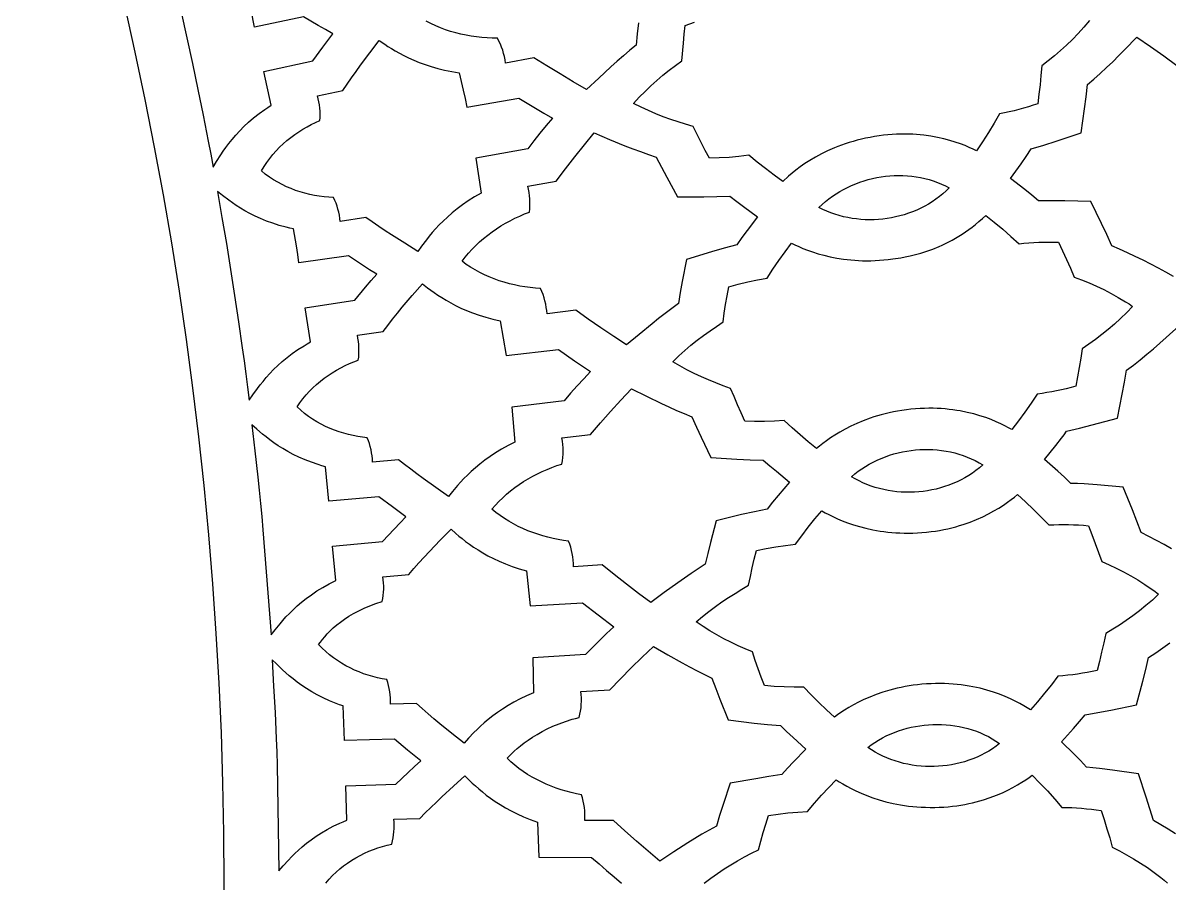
# Model space of a CAD drawing. Extents: x -550 to 550, y -550 to 550.
# Drawn here: x 336.6 to 441.3, y 0 to 78.6 of the extents above; entities that cross this region are included whole.
import ezdxf

# ---------------------------------------------------------------- set-up
doc = ezdxf.new("R2010")
doc.units = 0
doc.layers.add('LAYER_1', color=18, linetype='CONTINUOUS')
doc.layers.add('LAYER_10', color=4, linetype='CONTINUOUS')

msp = doc.modelspace()

# ---------------------------------------------------------------- linework, layer by layer
at = {"layer": 'LAYER_1'}
msp.add_lwpolyline([(0, 549.9999999999998, 0.4142135623730951), (-550, -4.34e-14, 0.4142135623730951), (0, -549.9999999999998, 0.4142135623730951), (550, -4.34e-14, 0.4142135623730951)], format="xyb", close=True, dxfattribs=at)
for points in [[(351.06346915612, 79.54862800689526), (351.5911653652924, 77.19678305336781), (352.0942993164062, 74.8394660949707), (352.5869836616264, 72.47965947892101), (353.0768236581172, 70.11935396412836), (353.548050104358, 67.75562966887067), (353.7717553706594, 66.57157301552925), (353.9848937988281, 65.38556671142578), (354.2969875588947, 65.89369109225873), (354.6822026226131, 66.49860193585134), (354.9064834185297, 66.83104096257773), (355.154147870585, 67.18010302266835), (355.4268970888542, 67.54326358868124), (355.7264321834124, 67.91799813317454), (356.0544542643349, 68.30178212870632), (356.412664441697, 68.6920910478347), (356.8027638255738, 69.08640036311775), (357.2264535260406, 69.4821855471136), (357.6854346531727, 69.87692207238032), (358.1814083170452, 70.26808541147602), (358.7160756277334, 70.65315103695877), (358.9984509975319, 70.84260829226972), (359.2911376953125, 71.02959442138672), (358.6118774414062, 74.10546875), (363.0849914550781, 75.07781219482422), (363.9986345813828, 76.33097414651613), (364.4628134909171, 76.95224696322194), (364.9337158203125, 77.56855392456055), (364.258011171697, 77.94114703489299), (363.586475180135, 78.32101297883077), (362.2526550292969, 79.09647369384766), (357.77099609375, 78.16543579101562), (357.4626263649805, 79.70974761261698)], [(392.8501090334412, 78.57143543285088), (392.7269064898347, 77.5548553503076), (392.6231689453125, 76.53624725341797), (392.035832457447, 76.0537239608557), (391.4569266600986, 75.5610981130007), (390.8852682036595, 75.05987227599802), (390.3196737385217, 74.55154901599275), (389.2019433837191, 73.51962049155486), (388.0942687988281, 72.47733306884766), (386.8811471151317, 73.1791120118707), (385.6756203901024, 73.89404102739095), (384.4786198347679, 74.6231006522626), (383.2910766601562, 75.36727142333984), (380.6988830566406, 74.88352966308594), (380.6545838528583, 75.17896227428636), (380.5957571445166, 75.47283568213713), (380.5227984688664, 75.764228876419), (380.4361033631585, 76.05222084691273), (380.3360673646437, 76.33589058339905), (380.2230860105726, 76.61431707565873), (380.0975548381964, 76.88657931347248), (379.9598693847656, 77.1517562866211), (379.4834807493866, 77.15828960880569), (379.0046273863932, 77.18021446926144), (378.5243886125079, 77.21771770185781), (378.0438437444532, 77.27098614046415), (377.5640720989513, 77.34020661894985), (377.0861529927248, 77.42556597118431), (376.6111657424959, 77.52725103103693), (376.1401896649872, 77.64544863237708), (375.6743040769211, 77.78034560907417), (375.2145882950199, 77.93212879499757), (374.762121636006, 78.10098502401667), (374.3179834166019, 78.28710113000089), (373.88325295353, 78.4906639468196), (373.4590095635126, 78.71186030834218)], [(434.0214385986328, 78.76271057128906), (433.5191460228776, 78.16369099756426), (433.0034573426931, 77.59311437213549), (432.4751869765324, 77.04847722815197), (431.9351493428489, 76.52727609876294), (431.384158860096, 76.02700751711765), (430.8230299467268, 75.54516801636538), (430.2525770211948, 75.07925412965533), (429.6736145019531, 74.62676239013672), (429.5997160451502, 73.76054649501768), (429.513966756262, 72.89534143579112), (429.4163741649263, 72.03139258432819), (429.3069458007812, 71.1689453125), (428.8789046325426, 71.02752604944547), (428.4482810048355, 70.89351341777822), (428.0152748300845, 70.76693212985361), (427.5800860207149, 70.64780689802703), (427.1429144891515, 70.53616243465386), (426.703960147819, 70.43202345208948), (426.2634229091425, 70.33541466268926), (425.8215026855469, 70.2463607788086), (425.3245400163297, 69.38554228742545), (424.8081071513442, 68.53590996693131), (424.2704255812922, 67.69971189942173), (423.709716796875, 66.87919616699219), (423.4007498610538, 67.02966088086762), (423.0515935682265, 67.18777698278987), (422.6630578679352, 67.34991979777493), (422.2359527097219, 67.51246465083881), (421.7710880431287, 67.67178686699748), (421.2692738176977, 67.82426177126696), (420.731319982971, 67.96626468866324), (420.1580364884906, 68.09417094420229), (419.5502332837985, 68.20435586290012), (418.908720318437, 68.29319476977273), (418.5755757847369, 68.32847675784205), (418.2343075419478, 68.3570629898361), (417.8850168337624, 68.37850038138183), (417.5278049038733, 68.39233584810623), (417.1627729959735, 68.39811630563632), (416.7900223537555, 68.39538866959911), (416.4096542209122, 68.38369985562159), (416.0217698411363, 68.36259677933074), (415.6264704581207, 68.33162635635358), (415.223857315558, 68.29033550231712), (414.814031657141, 68.23827113284833), (414.3970947265625, 68.17498016357422), (413.9850085882145, 68.10205750150016), (413.5831571455768, 68.02110539418919), (413.1914846478464, 67.9325727573605), (412.8099353442202, 67.8369085067333), (412.4384534838952, 67.73456155802677), (412.0769833160683, 67.62598082696013), (411.7254690899366, 67.51161522925258), (411.3838550546969, 67.3919136806233), (411.0520854595463, 67.26732509679154), (410.7301045536817, 67.13829839347646), (410.1152858065984, 66.86872629127319), (409.5389528070226, 66.58678869976713), (409.0006595485301, 66.29607694471187), (408.4999600246965, 66.00018235186107), (408.0364082290977, 65.70269624696832), (407.6095581553092, 65.40720995578724), (407.2189637969067, 65.11731480407144), (406.8641791474661, 64.83660211757456), (406.5447582005629, 64.56866322205022), (406.0102233886719, 64.0854721069336), (405.2207131305712, 64.66196318218081), (404.4392866101085, 65.24958538034255), (403.6681057006072, 65.85043826479786), (402.9093322753906, 66.46662139892578), (402.0133986730056, 66.35642440291188), (401.1139818389566, 66.27454231399672), (400.212429432109, 66.22108807321015), (399.3100891113281, 66.19617462158203), (398.9259160711773, 66.91351115570129), (398.5516602068317, 67.63615992772098), (398.1875163167069, 68.36395375724251), (397.8336791992188, 69.09672546386719), (397.1462900083452, 69.29837792277118), (396.4613290879726, 69.51289397271363), (395.7786678305713, 69.74274900975874), (395.0981776286121, 69.99041842997065), (394.4197298745656, 70.25837762941353), (393.7431959609026, 70.54910200415154), (393.0684472800937, 70.8650669502488), (392.3953552246094, 71.20874786376953), (392.9106456988418, 71.76795453049529), (393.4369099996318, 72.30177677227383), (393.973437592835, 72.81258345560855), (394.5195179443072, 73.30274344700277), (395.074440519904, 73.77462561295988), (395.6374947854813, 74.23059881998324), (396.2079702068947, 74.67303193457622), (396.78515625, 75.10429382324219), (396.937265499606, 76.71897225500147), (397.0188106600072, 77.52572186563417), (397.111328125, 78.33123016357422), (397.9634384963626, 78.62477220553328)], [(441.7066650390625, 55.40621948242188), (441.0170076697349, 55.78702881165989), (440.3235476907856, 56.16169414463335), (439.625861371617, 56.52875391297032), (438.9235249816313, 56.88674654829887), (438.2161147902308, 57.23421048224704), (437.5032070668176, 57.56968414644288), (436.7843780807941, 57.89170597251447), (436.0592041015625, 58.19881439208984), (435.6042794295508, 59.21841943755155), (435.1306485756706, 60.22962659795812), (434.1646728515625, 62.24346542358398), (431.7686637096214, 62.297420638143), (430.5705944579066, 62.30818530997804), (429.9716388611308, 62.3046335323824), (429.3727722167969, 62.29326629638672), (428.7511600809826, 62.82079610924537), (428.115775074092, 63.33207179734768), (426.8271484375, 64.33328628540039), (427.7826194598879, 65.67271035639686), (428.2488398285175, 66.35002673344142), (428.6973571777344, 67.03888702392578), (429.8494470063646, 67.37821721171392), (430.9942249199581, 67.74211650080967), (433.2741394042969, 68.50077819824219), (433.5765540983311, 70.70486902020309), (433.7151086884058, 71.80844276926801), (433.8331909179688, 72.91425323486328), (434.4300755375486, 73.42145929903117), (435.0158787498722, 73.94154063072845), (435.5918286224837, 74.472861876897), (436.1591532229273, 75.01378768447866), (436.7190806187472, 75.56268270041527), (437.2728388774874, 76.1179115716487), (438.3667602539062, 77.24082946777344), (439.6017506950153, 76.4027707140727), (440.8202633729865, 75.54043046516136), (442.0216192179802, 74.65434257400138)], [(441.5278340677593, 30.52886893311594), (440.8432015165022, 30.91949468291198), (440.1525350530743, 31.29877890376887), (439.4550366918655, 31.66484674708476), (438.7499084472656, 32.01582336425781), (438.3599931984522, 33.06101528210756), (437.9508635962284, 34.09898874676898), (437.1134033203125, 36.16755294799805), (434.7259546967812, 36.36479517673128), (433.5311948455185, 36.44723157048192), (432.9333589658868, 36.47952597988656), (432.3351440429688, 36.50401306152344), (431.7479945861954, 37.06789863331015), (431.1460943912734, 37.61640183399745), (429.9231414794922, 38.69318962097168), (430.4426230709183, 39.3297700833724), (430.9595809730646, 39.96844740935137), (431.4637855896062, 40.61653573142981), (431.707908666924, 40.9463946824192), (431.9450073242188, 41.28134918212891), (433.1101674284203, 41.55058146711023), (434.2694664336425, 41.84485382324419), (436.5802307128906, 42.46492004394531), (437.0159490997634, 44.6479174764372), (437.2236405014639, 45.74125950992266), (437.4110717773438, 46.83811187744141), (438.038460786821, 47.30886929173645), (438.6555762293171, 47.79314008886593), (439.2635454973553, 48.2892176335361), (439.8634959834584, 48.79539529045324), (440.4565550801499, 49.3099664243236), (441.0438501799525, 49.83122439985348), (442.2056579589844, 50.8869743347168)], [(441.8941109065012, 4.499862543805174), (441.2286405693839, 4.919785938236807), (440.5555408524941, 5.3269164769579), (439.8739013671875, 5.719429492950439), (439.5503877177763, 6.78608635931474), (439.2071937390558, 7.846724575391248), (438.5011291503906, 9.961816787719727), (436.1307809643994, 10.30151307147229), (434.9436035498263, 10.45526129559047), (434.3490252655886, 10.52325193044415), (433.7536010742188, 10.58346939086914), (433.2030448609912, 11.18151876307991), (432.636766185951, 11.76507071667485), (431.4837799072266, 12.91309404373169), (432.0339757709953, 13.51544617939806), (432.5776279432857, 14.12368421816398), (433.1092415040408, 14.74200233088472), (433.6233215332031, 15.37459468841553), (434.8030086504576, 15.57370034911781), (435.9783453634643, 15.79814260741441), (438.3230895996094, 16.2789421081543), (438.8949552327803, 18.43223631222719), (439.1708814340403, 19.51135267437958), (439.4268188476562, 20.59523773193359), (440.0824951313281, 21.02773075568609), (440.7287531423988, 21.47430932791256), (441.3666117860056, 21.93320676787612)], [(364.2880249023438, -0.0010000020265579), (364.5835845330755, 0.3475336364859544), (364.8946192516221, 0.6787492880437762), (365.2201071066363, 0.9927711678754907), (365.5590261467708, 1.28972349120968), (365.9103544206782, 1.569730473274928), (366.2730699770113, 1.832916329299817), (366.6461508644228, 2.079405274512929), (367.0285751315652, 2.309321524142849), (367.4193208270913, 2.522789293418158), (367.8173659996538, 2.719932797567439), (368.2216886979054, 2.900876251819276), (368.6312669704988, 3.065743871402251), (369.0450788660866, 3.214659871544947), (369.4621024333216, 3.347748467475946), (369.8813157208564, 3.465133874423832), (370.3016967773438, 3.566940307617188), (370.370586596357, 3.843284067387829), (370.4272276826592, 4.123272740227127), (370.4714997144545, 4.406061411763341), (370.5032823699468, 4.690805167624729), (370.5224553273403, 4.976659093439551), (370.5288982648391, 5.262778274836066), (370.5224908606472, 5.548317797442531), (370.5031127929688, 5.832432746887207), (372.8736877441406, 5.894248008728027), (373.3668520172545, 6.401904769557676), (373.8681419692597, 6.901572231009971), (374.3764402218686, 7.394272123766735), (374.8906293967937, 7.881026178509794), (375.9322110004426, 8.840783696682088), (376.9839477539062, 9.789018630981445), (377.4103745677635, 9.362137968577946), (377.661525293724, 9.122042284419866), (377.9390323601199, 8.867450057906494), (378.243694362762, 8.600816558749523), (378.576309897461, 8.32459705666065), (378.9376775600277, 8.041246821351569), (379.3285959462727, 7.753221122533974), (379.7498636520067, 7.462975229919559), (380.2022792730404, 7.17296441322002), (380.6866414051846, 6.885643942147052), (381.20374864425, 6.60346908641235), (381.7543995860473, 6.328895115727606), (382.3393928263871, 6.064377299804519), (382.9595269610803, 5.812370908354781), (383.6156005859375, 5.575331211090088), (383.7478942871094, 2.367419004440308), (388.5596618652344, 2.35053563117981), (389.2354703778768, 1.752862933438244), (389.9168531238768, 1.161392985772674), (390.6041266297158, 0.5766104530025714), (391.297607421875, -0.0010000000525921)], [(398.8414306640625, -0.0010000020265579), (399.439502715642, 0.4574649648286148), (400.0440917676396, 0.8889125481613925), (400.6548951653307, 1.295803556008555), (401.2716102539907, 1.680598796406882), (401.8939343788951, 2.045759077393154), (402.5215648853192, 2.393745207004151), (403.1541991185384, 2.727017993276652), (403.7915344238281, 3.048038244247437), (404.0017085558813, 3.832016836022436), (404.2229950529812, 4.613015293287383), (404.4552205470279, 5.390834200775244), (404.6982116699219, 6.165274143218994), (405.5897325919984, 6.301915898510828), (406.4855859047351, 6.410288204752817), (407.384419580534, 6.490284830745168), (408.2848815917969, 6.541799545288086), (408.9148370923378, 7.285082796549375), (409.559715684402, 8.015712588535273), (410.2188877404175, 8.733489786509882), (410.8917236328125, 9.438215255737305), (411.1790074337578, 9.253774381638515), (411.5040193942502, 9.056159236411329), (411.8665369479971, 8.848951585480464), (412.2663375287059, 8.635733194270633), (412.7031985700841, 8.420085828206549), (413.1768975058388, 8.205591252712928), (413.6872117696776, 7.995831233214481), (414.2339187953078, 7.794387535135924), (414.8167960164368, 7.604841923901969), (415.435620866772, 7.430776164937329), (416.0901707800208, 7.275772023666722), (416.4307730832713, 7.206537361361901), (416.7802231898905, 7.143411265514857), (417.1384932790918, 7.086841456803675), (417.5055555300885, 7.037275655906448), (417.8813821220943, 6.995161583501265), (418.2659452343223, 6.960946960266213), (418.6592170459862, 6.935079506879382), (419.0611697362992, 6.918006944018862), (419.4717754844748, 6.910176992362742), (419.8910064697266, 6.912037372589111), (420.3117380593033, 6.924219509573636), (420.7234538204512, 6.946217435533818), (421.1261379348701, 6.977563240711614), (421.5197745842598, 7.017789015348975), (421.9043479503198, 7.066426849687856), (422.2798422147497, 7.123008833970211), (422.6462415592495, 7.187067058437991), (423.0035301655187, 7.258133613333152), (423.3516922152571, 7.335740588897647), (423.6907118901642, 7.419420075373429), (424.3412608422838, 7.603124942026669), (424.955050475475, 7.805504935228502), (425.5319542433354, 8.022816776914555), (426.0718455994626, 8.251317189020458), (426.5745979974539, 8.487262893481837), (427.0400848909072, 8.726910612234324), (427.4681797334199, 8.966517067213545), (427.8587559785896, 9.20233898035513), (428.2116870800137, 9.430633073594706), (428.5268464912898, 9.647656068867905), (428.8041076660156, 9.849664688110352), (429.5033441440669, 9.138770062698846), (430.1866117060372, 8.412166247797472), (430.8533251239733, 7.670348878775807), (431.5028991699219, 6.913813591003418), (431.9539882983938, 6.90509159142688), (432.4050647583093, 6.888685356877509), (432.8559281772215, 6.864586765078185), (433.3063781826836, 6.832787693751786), (433.7562144022487, 6.793280020621196), (434.20523646347, 6.746055623409291), (434.6532439939006, 6.691106379838951), (435.1000366210938, 6.628424167633057), (435.3691988359541, 5.799595233110323), (435.6270274146295, 4.967085908001454), (435.8734739388221, 4.131135869931135), (436.1084899902344, 3.291984796524048), (436.7622828370487, 2.950079930849821), (437.4101205725552, 2.59347334273896), (438.0516369675115, 2.219556145674839), (438.6864657926748, 1.825719453140833), (439.3142408188025, 1.409354378620315), (439.9345958166522, 0.9678520355966613), (440.5471645569812, 0.4986035375532455), (440.8504146339371, 0.2527592033626813), (441.1515808105469, -0.0010000020265579)]]:
    msp.add_lwpolyline(points, dxfattribs=at)
for points in [[(358.4005889892578, 65.0396499633789), (358.6356519056037, 65.43567552998722), (358.888558622049, 65.81744545978258), (359.158319015211, 66.18490789972589), (359.443942961707, 66.53801099677803), (359.7444403381541, 66.87670289789995), (360.0588210211695, 67.20093175005258), (360.3860948873703, 67.51064570019679), (360.7252718133738, 67.80579289529352), (361.0753616757971, 68.08632148230369), (361.4353743512573, 68.35217960818821), (361.8043197163719, 68.603315419908), (362.1812076477578, 68.83967706442397), (362.5650480220324, 69.06121268869704), (362.9548507158127, 69.26787043968812), (363.349625605716, 69.45959846435812), (363.7483825683594, 69.63634490966797), (363.7644454962882, 69.9204255889862), (363.7677300665856, 70.20579905489828), (363.7582926245434, 70.49161166945262), (363.7361895154534, 70.7770097946977), (363.7014770846075, 71.06113979268198), (363.6542116772977, 71.34314802545396), (363.5944496388156, 71.62218085506203), (363.5222473144531, 71.89738464355469), (365.8435668945312, 72.38146209716797), (366.2338037603722, 72.96814699870382), (366.6335321451006, 73.54843518871239), (367.0414611772301, 74.12312956918915), (367.4562999852744, 74.69303304212957), (368.3015434431625, 75.82167887338332), (369.158935546875, 76.9407958984375), (369.6582272976134, 76.597792610889), (369.9501098722112, 76.40688384075025), (370.2706103649057, 76.20644067976612), (370.6200738646548, 75.99901589798483), (370.9988454604169, 75.78716226545464), (371.4072702411498, 75.57343255222375), (371.845693295812, 75.36037952834036), (372.3144597133613, 75.1505559638527), (372.813914582756, 74.94651462880901), (373.3444029929541, 74.7508082932575), (373.9062700329139, 74.56598972724638), (374.4998607915934, 74.39461170082387), (375.1255203579507, 74.23922698403823), (375.7835938209439, 74.10238834693763), (376.4744262695312, 73.98664855957031), (376.8356539576869, 72.42262911921375), (377.0085605957752, 71.63891104907398), (377.1722412109375, 70.85325622558594), (381.9088134765625, 71.69566345214844), (382.6672199766249, 71.2257766244794), (383.4301238885132, 70.76305013786073), (384.1977496391039, 70.30804266190154), (384.9703216552734, 69.86131286621094), (384.3963158470376, 69.17021243210526), (383.8297705153954, 68.47309242592647), (383.2702874053035, 67.7703927747776), (382.7174682617188, 67.06255340576172), (377.9866943359375, 66.18689727783203), (378.4579467773438, 63.01177597045898), (377.8550085873308, 62.66068603580157), (377.2902812688782, 62.30126651300307), (376.7624899499989, 61.93581541727468), (376.2703597587063, 61.56663076382759), (375.8126158230132, 61.19601056787297), (375.3879832709329, 60.82625284462203), (374.9951872304785, 60.45965560928595), (374.6329528296632, 60.09851687707589), (374.3000051964999, 59.74513466320307), (373.9950694590019, 59.40180698287867), (373.7168707451823, 59.07083185131386), (373.4641341830542, 58.75450728371985), (373.0299480259248, 58.17500190128892), (372.6823120117188, 57.68167495727539), (371.4843760197977, 58.43411038485666), (370.2908826423758, 59.19393640281324), (369.6983325393745, 59.5801291754843), (369.1099298163247, 59.97237954651163), (368.5266867153354, 60.37209083281605), (367.9496154785156, 60.78066635131836), (365.6057739257812, 60.41816329956055), (365.5715145614408, 60.70113455637318), (365.5242219851785, 60.98306434935693), (365.4641838855912, 61.26315061393385), (365.3916879512758, 61.54059128552601), (365.3070218708292, 61.81458429955548), (365.2104733328484, 62.08432759144429), (365.1023300259303, 62.34901909661454), (364.9828796386719, 62.60785675048828), (364.5494492177596, 62.63286245069598), (364.1144200963814, 62.67339349529002), (363.6787644890748, 62.72975106406184), (363.2434546103776, 62.80223633680288), (362.8094626748275, 62.89115049330458), (362.3777608969622, 62.99679471335838), (361.9493214913192, 63.11947017675574), (361.5251166724363, 63.25947806328806), (361.1061186548512, 63.41711955274681), (360.6932996531015, 63.59269582492343), (360.287631881725, 63.78650805960935), (359.8900875552592, 63.99885743659601), (359.5016388882419, 64.23004513567486), (359.1232580952109, 64.48037233663734), (358.7559173907035, 64.75014021927487)], [(376.7241058349609, 56.78153419494629), (377.0117000305877, 57.1621259595662), (377.3170781287743, 57.53045190242752), (377.63919845363, 57.88629985367033), (377.9770193292644, 58.22945764343473), (378.3294990797868, 58.55971310186084), (378.6955960293067, 58.87685405908876), (379.0742685019335, 59.18066834525857), (379.4644748217766, 59.47094379051039), (379.8651733129454, 59.7474682249843), (380.2753222995493, 60.01002947882043), (380.6938801056978, 60.25841538215886), (381.1198050555001, 60.49241376513968), (381.5520554730659, 60.71181245790302), (381.9895896825044, 60.91639929058896), (382.4313660079251, 61.1059620933376), (382.8763427734375, 61.28028869628906), (382.9070611517341, 61.57689675051009), (382.9237375198078, 61.87564013701974), (382.9263773065111, 62.17551275792531), (382.914985940696, 62.47550851533414), (382.8895688512148, 62.77462131135354), (382.8501314669197, 63.07184504809085), (382.7966792166631, 63.36617362765337), (382.7292175292969, 63.65660095214844), (385.3256225585938, 64.11444854736328), (386.1655546879015, 65.23189001912438), (387.0229589058566, 66.3361929863903), (387.8971887245944, 67.42723992982143), (388.78759765625, 68.50491333007812), (390.1909819578515, 67.91394545502172), (391.6016580597306, 67.33969794387593), (392.3110394217098, 67.06319780990474), (393.0238143968812, 66.79610194907345), (393.7405065396188, 66.54015175543613), (394.4616394042969, 66.29708862304688), (394.9342377409964, 65.38287533471757), (395.4241284772437, 64.47764602837631), (396.4159851074219, 62.67349624633789), (398.804429487985, 62.68169741351858), (399.9983933158586, 62.69850234619554), (401.1916809082031, 62.73759841918945), (401.8105351736843, 62.25024118660884), (402.4410620309313, 61.77771684445315), (403.7156219482422, 60.84981727600098), (402.7531713862909, 59.58474551791145), (402.2808023652974, 58.94598727838216), (401.82373046875, 58.29645919799805), (400.6693066189989, 57.98166553280543), (399.5207937646004, 57.64539931434522), (397.2307434082031, 56.94847869873047), (396.8396411560259, 54.93596678129292), (396.6529766588547, 53.92815779417974), (396.485595703125, 52.91711044311523), (395.8730100762066, 52.47216849954884), (395.268912057339, 52.01577181518338), (394.6720009613186, 51.54975866884726), (394.0809761029417, 51.0759673393689), (392.911382358304, 50.11240324629917), (391.7497253417969, 49.13978576660156), (390.5741733086383, 49.91173335811558), (389.4059858723867, 50.69496556554179), (388.2478563422269, 51.49282035976498), (387.1024780273438, 52.30863571166992), (384.4861145019531, 51.98080825805664), (384.4605051541183, 52.27834509127884), (384.4202968041147, 52.57524261806113), (384.365823499404, 52.87055401452461), (384.297419287448, 53.16333245679042), (384.2154182157084, 53.45263112097963), (384.1201543316471, 53.73750318321337), (384.0119616827258, 54.01700181961274), (383.8911743164062, 54.29018020629883), (383.416609487209, 54.32521473465751), (382.9404932194191, 54.37576382215114), (382.4639186227093, 54.44195078027741), (381.9879788067527, 54.52389892053404), (381.5137668812221, 54.62173155441872), (381.0423759557904, 54.73557199342918), (380.5748991401306, 54.8655435490631), (380.1124295439157, 55.01176953281821), (379.6560602768186, 55.17437325619219), (379.206884448512, 55.35347803068277), (378.7659951686691, 55.54920716778766), (378.3344855469627, 55.76168397900454), (377.9134486930658, 55.99103177583115), (377.5039777166512, 56.23737386976516), (377.107165727392, 56.50083357230431)], [(409.3218536376953, 61.69481086730957), (409.6078922702553, 61.96933546385716), (409.9074463516501, 62.23170644511465), (410.2195890723031, 62.48167445635031), (410.5433936226374, 62.71899014283241), (410.8779331930764, 62.94340414982922), (411.2222809740432, 63.15466712260903), (411.5755101559611, 63.35252970644008), (411.9366939292535, 63.53674254659065), (412.3049054843435, 63.707056288329), (412.6792180116543, 63.86322157692341), (413.0587047016093, 64.00498905764215), (413.4424387446315, 64.13210937575349), (413.8294933311445, 64.24433317652571), (414.2189416515713, 64.34141110522705), (414.6098568963351, 64.42309380712581), (415.0013122558594, 64.48913192749023), (415.3926758871853, 64.54456425110658), (415.7885746300495, 64.58463042794475), (416.1879612933919, 64.6092522101514), (416.5897886861523, 64.61835134987312), (416.9930096172708, 64.61184959925663), (417.3965768956875, 64.58966871044854), (417.7994433303423, 64.55173043559549), (418.2005617301752, 64.49795652684415), (418.5988849041261, 64.42826873634114), (418.993365661135, 64.3425888162331), (419.382956810142, 64.24083851866672), (419.766611160087, 64.12293959578861), (420.14328151991, 63.98881379974541), (420.511920698551, 63.83838288268377), (420.8714815049499, 63.67156859675036), (421.2209167480469, 63.4882926940918), (420.9381162348423, 63.2104046232258), (420.6410253717436, 62.94511984468129), (420.330644473611, 62.69268746331029), (420.0079738553045, 62.45335658396488), (419.674013831684, 62.22737631149706), (419.3297647176095, 62.01499575075891), (418.9762268279411, 61.81646400660244), (418.6144004775387, 61.6320301838797), (418.2452859812622, 61.46194338744274), (417.8698836539717, 61.30645272214358), (417.4891938105271, 61.16580729283429), (417.1042167657886, 61.04025620436688), (416.715952834616, 60.93004856159341), (416.3254023318693, 60.83543346936592), (415.9335655724086, 60.75666003253645), (415.5414428710938, 60.69397735595703), (415.1497329020215, 60.64193754180775), (414.7538678770144, 60.60492049934145), (414.3548234692583, 60.58298111772918), (413.9535753519386, 60.57617428614198), (413.551099198241, 60.58455489375088), (413.148370681351, 60.60817782972694), (412.7463654744541, 60.64709798324119), (412.346059250736, 60.70137024346467), (411.9484276833822, 60.77104949956841), (411.5544464455783, 60.85619064072347), (411.1650912105099, 60.95684855610088), (410.7813376513626, 61.07307813487168), (410.4041614413219, 61.20493426620691), (410.0345382535734, 61.3524718392776), (409.6734437613027, 61.51574574325481)], [(357.2737121582031, 44.10018157958984), (357.6151060475125, 44.58771945684123), (358.0341885023224, 45.16820319028243), (358.2768121872906, 45.48666633953258), (358.5435971082346, 45.82040585658025), (358.8361229633546, 46.16676837600878), (359.1559694508508, 46.52310053240153), (359.5047162689235, 46.88674896034186), (359.8839431157728, 47.25506029441311), (360.295229689599, 47.62538116919864), (360.7401556886023, 47.9950582192818), (361.2203008109828, 48.36143807924594), (361.737244754941, 48.72186738367442), (362.2925672186768, 49.0736927671506), (362.5851140511489, 49.24554981183887), (362.8878479003906, 49.41426086425781), (362.4031982421875, 52.526611328125), (366.9265747070312, 53.22972869873047), (367.9166591481689, 54.42644536784578), (368.4187117656094, 55.01906733089901), (368.9271545410156, 55.60634231567383), (368.2764425639768, 56.01887954641939), (367.630346013628, 56.43844502213476), (366.3483581542969, 57.2927360534668), (361.8190307617188, 56.63139343261719), (361.7108662859538, 57.41119931650783), (361.5912654546341, 58.18939667562415), (361.3389892578125, 59.74384689331055), (360.9985457046821, 59.81542506631835), (360.6668650051831, 59.89295436094329), (360.0294549948482, 60.06439488034668), (359.4260848823461, 60.25522558212504), (358.8560803232153, 60.46250359688266), (358.3187669729942, 60.68328605522381), (357.8134704872211, 60.9146300877528), (357.3395165214344, 61.15359282507391), (356.8962307311725, 61.39723139779146), (356.4829387719739, 61.64260293650972), (356.0989662993768, 61.886764571833), (355.7436389689198, 62.12677343436557), (355.4162824361411, 62.35968665471177), (354.8427843857725, 62.7924546912621), (354.3730773925781, 63.16152572631836), (354.788442772095, 60.7873435498894), (355.1975171148332, 58.41191772612748), (355.5879186545494, 56.03340340825935), (355.7722478213232, 54.8424115494188), (355.947265625, 53.64995574951172), (356.2959868714389, 51.26448775623317), (356.6481189970162, 48.87956050371285), (356.81851853578, 47.68642882388102), (356.9814360698861, 46.49238733161151), (357.1340933578541, 45.29708769436192)], [(395.9613342285156, 47.61557769775391), (396.5088167142407, 48.14165480661516), (397.0656069071088, 48.64174585380894), (397.6310611547368, 49.11841485153511), (398.2045358047414, 49.5742258119935), (398.7853872047392, 50.01174274738399), (399.3729717023471, 50.43352966990641), (399.9666456451815, 50.84215059176062), (400.5657653808594, 51.24016952514648), (400.6762907968759, 52.04290920451621), (400.7981805116422, 52.8440835319773), (400.9313269554507, 53.64346603241459), (401.0756225585938, 54.44083023071289), (401.9439813371814, 54.682904151514), (402.820028621966, 54.8973950044991), (403.702428172916, 55.0840553214822), (404.58984375, 55.24263763427734), (405.1222451333579, 56.05520292619578), (405.6710649280038, 56.85700522386631), (406.2356858768119, 57.64777584161052), (406.8154907226562, 58.42724609375), (407.1234874642985, 58.27871065646664), (407.4705321103666, 58.12155660634122), (407.8559792901837, 57.95931848107139), (408.2791836330729, 57.79553081835485), (408.7394997683575, 57.63372815588929), (409.2362823253606, 57.47744503137238), (409.7688859334055, 57.33021598250183), (410.3366652218154, 57.19557554697529), (410.9389748199134, 57.07705826249047), (411.5751693570228, 56.97819866674504), (412.2446034624667, 56.9025312974367), (412.5915836749775, 56.87449924072695), (412.9466317655682, 56.85359069226311), (413.3096670629042, 56.84024746925738), (413.6806088956507, 56.83491138892198), (414.0593765924733, 56.83802426846911), (414.4458894820373, 56.85002792511098), (414.8400668930082, 56.87136417605981), (415.2418281540512, 56.90247483852779), (415.6510925938319, 56.94380172972716), (416.0677795410156, 56.99578666687012), (416.7869607457811, 57.10534501149628), (417.2026139425512, 57.18127029208648), (417.6516390240015, 57.27547743247308), (418.1310336064487, 57.39110477336484), (418.6377953062093, 57.53129065547054), (419.1689217396, 57.69917341949889), (419.7214105229372, 57.89789140615868), (420.2922592725376, 58.13058295615865), (420.5836303897854, 58.26064954888268), (420.8784656047179, 58.40038641020755), (421.1763896193744, 58.55018583272183), (421.4770271357945, 58.71044010901413), (421.7800028560179, 58.88154153167304), (422.084941482084, 59.06388239328716), (422.3914677160326, 59.25785498644507), (422.6992062599031, 59.46385160373538), (423.0077818157351, 59.68226453774668), (423.3168190855682, 59.91348608106755), (423.6259427714421, 60.1579085262866), (423.9347775753961, 60.41592416599242), (424.2429481994699, 60.6879252927736), (424.5500793457031, 60.97430419921875), (425.3334113875303, 60.35257165345075), (426.1028647329496, 59.71335067521893), (426.8578043520309, 59.05705778344991), (427.5975952148438, 58.38410949707031), (428.0467562880249, 58.42933430300908), (428.4968218944905, 58.46692621965978), (428.947594327596, 58.49685550324222), (429.3988758806966, 58.51909240997615), (429.8504688471477, 58.53360719608135), (430.3021755203045, 58.54037011777758), (430.7537981935222, 58.53935143128463), (431.2051391601562, 58.53052139282227), (431.5761598587049, 57.74050874192624), (431.9364364844379, 56.94545031332792), (432.2858770701004, 56.14556986527268), (432.6243896484375, 55.34109115600586), (433.3087075963491, 55.08198853401974), (433.9883634346542, 54.80629559660137), (434.663310384306, 54.51156593262245), (435.333501666258, 54.19535313095468), (435.9988905014634, 53.85521078046976), (436.6594301108755, 53.48869247003939), (437.3150737154475, 53.09335178853527), (437.6410448974665, 52.88410855515296), (437.9657745361328, 52.6667423248291), (437.4270912783983, 52.09871360927259), (436.8768239333978, 51.55987182993613), (436.3156245584075, 51.04766972347329), (435.744145210704, 50.55956002653767), (435.1630379475633, 50.09299547578281), (434.5729548262618, 49.64542880786232), (433.9745479040757, 49.21431275942975), (433.3684692382812, 48.79710006713867), (433.2404063034961, 47.93652878779348), (433.1005702380263, 47.07770945993434), (432.9490003841097, 46.22088318042834), (432.7857360839844, 45.36629104614258), (432.3498796033475, 45.25072155563552), (431.9118901389045, 45.14269451487667), (431.4719683341588, 45.04222368168379), (431.030314832614, 44.9493228138747), (430.5871302777737, 44.86400566926719), (430.1426153131415, 44.78628600567905), (429.696970582221, 44.71617758092806), (429.2503967285156, 44.65369415283203), (428.7003816015637, 43.8255554616452), (428.1315132421975, 43.00993986466793), (427.5443125781386, 42.20741692690945), (426.9393005371094, 41.41855621337891), (426.6390743597726, 41.58573305592588), (426.2994160360834, 41.76334056843757), (425.9208941461603, 41.94767186649529), (425.5040772701223, 42.13502006568035), (425.0495339880879, 42.32167828157405), (424.557832880176, 42.50393962975771), (424.0295425265052, 42.67809722581262), (423.4652315071942, 42.84044418532011), (422.8654684023617, 42.98727362386148), (422.2308217921264, 43.11487865701804), (421.9005948537699, 43.17031362019618), (421.5618602566072, 43.2195524003711), (421.2146890731533, 43.26213163699048), (420.8591523759228, 43.29758796950197), (420.4953212374307, 43.32545803735324), (420.1232667301917, 43.34527847999195), (419.7430599267208, 43.35658593686577), (419.3547718995328, 43.35891704742237), (418.9584737211425, 43.35180845110938), (418.5542364640647, 43.3347967873745), (418.1421312008144, 43.30741869566539), (417.7222290039062, 43.26921081542969), (417.3064562903692, 43.22108309593538), (416.9003865575143, 43.16436796957233), (416.5039945264655, 43.0995127369878), (416.1172549183465, 43.02696469882902), (415.7401424542812, 42.94717115574323), (415.3726318553935, 42.86057940837772), (415.0146978428072, 42.7676367573797), (414.6663151376461, 42.66879050339643), (414.3274584610339, 42.56448794707516), (413.9981025340945, 42.45517638906313), (413.3677918137297, 42.22331547055581), (412.7751807455421, 41.97678615305244), (412.2200670985223, 41.71916684173104), (411.7022486416611, 41.45403594176957), (411.2215231439489, 41.18497185834602), (410.7776883743764, 40.91555299663838), (410.3705421019343, 40.64935776182465), (409.9998820956131, 40.38996455908278), (409.6655061244035, 40.1409517935908), (409.3672119572959, 39.90589787052666), (409.1047973632812, 39.68838119506836), (408.3484675729981, 40.30727922575119), (407.6040638909708, 40.94075876212779), (406.8722339763486, 41.5887050325528), (406.1536254882812, 42.25100326538086), (405.2529551090798, 42.19460653530761), (404.3505011644354, 42.16668196725623), (403.4476165838623, 42.16726906145077), (402.545654296875, 42.19640731811523), (402.2073477737163, 42.93572626064481), (401.8792844918778, 43.67973348510299), (401.5616522062879, 44.42825053103554), (401.254638671875, 45.18109893798828), (400.5815411726305, 45.42357546369327), (399.9116538919131, 45.67875937627348), (399.2450052124344, 45.94913031361499), (398.5816235169054, 46.23716791360386), (397.9215371880377, 46.54535181412611), (397.2647746085427, 46.87616165306784), (396.6113641611315, 47.23207706831509)], [(361.6575622558594, 43.49044227600098), (361.9155969140659, 43.87039125289346), (362.1902579059436, 44.23536550839083), (362.4805911822951, 44.58533524010444), (362.7856426939237, 44.92027064564564), (363.1044583916322, 45.24014192262575), (363.4360842262234, 45.54491926865614), (363.7795661485005, 45.83457288134815), (364.1339501092664, 46.10907295831311), (364.4982820593239, 46.36838969716237), (364.8716079494761, 46.61249329550729), (365.252973730526, 46.8413539509592), (365.6414253532765, 47.05494186112945), (366.0360087685306, 47.25322722362938), (366.4357699270912, 47.43618023607033), (366.8397547797613, 47.60377109606365), (367.2470092773438, 47.7559700012207), (367.2808272741095, 48.0385788143208), (367.3020000009006, 48.32327594766439), (367.3105235889811, 48.60920691076532), (367.3063941696152, 48.89551721313745), (367.2896078740669, 49.18135236429464), (367.2601608336003, 49.46585787375076), (367.2180491794796, 49.74817925101968), (367.1632690429688, 50.02746200561523), (369.5093994140625, 50.37185287475586), (369.9354958216986, 50.93436864689292), (370.3706642613852, 51.4899257539422), (370.8136670042526, 52.03940373892564), (371.2632663214311, 52.58368214486517), (372.177303763242, 53.66015839170029), (373.1028747558594, 54.72639083862305), (373.5795546313765, 54.35391290946102), (373.858842962201, 54.14576256194007), (374.1660942914095, 53.92637724267512), (374.5018066712572, 53.6982864143281), (374.866478153999, 53.46401953956098), (375.2606067918901, 53.22610608103572), (375.6846906371857, 52.98707550141425), (376.1392277421407, 52.74945726335855), (376.6247161590103, 52.51578082953056), (377.1416539400495, 52.28857566259223), (377.6905391375135, 52.07037122520553), (378.2718698036573, 51.86369698003242), (378.8861439907361, 51.67108238973483), (379.5338597510049, 51.49505691697473), (380.2155151367188, 51.33815002441406), (380.7486877441406, 48.17159652709961), (385.5286560058594, 48.72941207885742), (386.2562781420226, 48.21517273618732), (386.9885811873093, 47.70746609184164), (387.725956584498, 47.20702360158734), (388.4687957763672, 46.71457672119141), (387.8527326835274, 46.05883605255946), (387.2437399845401, 45.39664387786905), (386.6414440352261, 44.72846393935399), (386.0454711914062, 44.05475997924805), (381.2706298828125, 43.46357345581055), (381.5415344238281, 40.26487731933594), (380.9200709367951, 39.95136558782997), (380.3362021582089, 39.62714536718039), (379.7888038662637, 39.29458823731267), (379.2767518391533, 38.95606577815227), (378.798921855072, 38.61394956962465), (378.3541896922136, 38.2706111916553), (377.9414311287724, 37.92842222416967), (377.5595219429424, 37.58975424709325), (377.2073379129176, 37.2569788403515), (376.8837548168923, 36.93246758386989), (376.5876484330603, 36.61859205757389), (376.3178945396157, 36.31772384138898), (375.8529473366654, 35.76449565905428), (375.4799194335938, 35.29175567626953), (374.3208992353995, 36.11071280901704), (373.1680126689128, 36.93868835408499), (372.5967333203893, 37.3595244792768), (372.0304239671883, 37.78677494519393), (371.4702301384417, 38.22182633105146), (370.9172973632812, 38.66606521606445), (368.5560913085938, 38.44439315795898), (368.5397009051842, 38.72887153781768), (368.5102400643665, 39.0131328089264), (368.4679419319989, 39.29635614256769), (368.4130396539398, 39.57772071002411), (368.3457663760473, 39.85640568257823), (368.2663552441799, 40.1315902315126), (368.1750394041957, 40.40245352810979), (368.0720520019531, 40.66817474365234), (367.6414415763761, 40.71906351936918), (367.210155552483, 40.78555115052521), (366.7791874103829, 40.86788082367073), (366.3495306301847, 40.96629572535608), (365.9221786919977, 41.08103904213156), (365.4981250759307, 41.21235396054748), (365.0783632620929, 41.36048366715417), (364.6638867305933, 41.52567134850194), (364.2556889615411, 41.7081601911411), (363.8547634350451, 41.90819338162199), (363.4621036312145, 42.12601410649491), (363.0787030301584, 42.36186555231016), (362.7055551119857, 42.61599090561808), (362.3436533568057, 42.88863335296898), (361.9939912447272, 43.18003608091317)], [(379.4563293457031, 34.15116500854492), (379.7656749606198, 34.51249577961175), (380.0917273787231, 34.86087121407886), (380.4334695463017, 35.19610134378601), (380.7898844096438, 35.51799620057304), (381.1599549150379, 35.82636581627972), (381.5426640087722, 36.12102022274588), (381.9369946371354, 36.40176945181133), (382.3419297464156, 36.66842353531585), (382.7564522829014, 36.92079250509926), (383.1795451928811, 37.15868639300136), (383.610191422643, 37.38191523086196), (384.0473739184757, 37.59028905052085), (384.4900756266674, 37.78361788381786), (384.9372794935067, 37.96171176259277), (385.3879684652819, 38.1243807186854), (385.8411254882812, 38.27143478393555), (385.8903764077197, 38.56563337756327), (385.9257622738626, 38.86284083148547), (385.9472217293935, 39.16205365553558), (385.9546934169962, 39.46226835954704), (385.9481159793542, 39.76248145335328), (385.9274280591512, 40.06168944678774), (385.8925682990708, 40.35888884968383), (385.8434753417969, 40.653076171875), (388.462646484375, 40.954833984375), (389.3707758804208, 42.02034807099106), (390.2955004594606, 43.07171262310794), (391.2361787272272, 44.10884352144673), (392.1921691894531, 45.13165664672852), (393.555311131339, 44.4575293517839), (394.9267518220958, 43.79965897101928), (395.6171569478561, 43.48109490520582), (396.3115240603007, 43.17172480603897), (397.0104822592517, 42.87325858621926), (397.7146606445312, 42.58740615844727), (398.1286044280586, 41.6458743753728), (398.5604667869401, 40.71226993705442), (399.4406127929688, 38.85245513916016), (401.8348769553605, 38.71880488499932), (403.032502405543, 38.66463000302153), (404.2307739257812, 38.63267517089844), (404.8254454682739, 38.1142617659637), (405.4282158150492, 37.60509768905715), (406.6438293457031, 36.59804534912109), (405.6040831586171, 35.39253606379716), (405.0926592031138, 34.78303422585277), (404.5958251953125, 34.16185760498047), (403.4241203835492, 33.91661214842584), (402.2570279267468, 33.6495924941994), (399.9283447265625, 33.09079742431641), (399.4117339190947, 31.10486844704078), (399.1622137468665, 30.10979578595487), (398.9317932128906, 29.11027336120605), (398.2933098934034, 28.70360048362933), (397.6622645654194, 28.2854237478749), (397.037727088224, 27.85731692267455), (396.4187673211025, 27.42085377676003), (395.1938603542226, 26.52915359771558), (393.9801025390625, 25.6229133605957), (392.848640914384, 26.45801678967602), (391.7295605317981, 27.30990267939596), (390.6235075005008, 28.17861638514913), (389.5311279296875, 29.0642032623291), (386.8999328613281, 28.89343452453613), (386.8930365237467, 29.19189695784401), (386.8715532965969, 29.49064106235377), (386.835749316618, 29.78869902453465), (386.7858907205491, 30.08510303085586), (386.7222436451293, 30.37888526778665), (386.6450742270979, 30.66907792179623), (386.5546486031938, 30.95471317935384), (386.4512329101562, 31.23482322692871), (385.9801845071362, 31.29816651138306), (385.5085027480425, 31.37709058686818), (385.037290978612, 31.47165465750309), (384.5676525445818, 31.58191792740683), (384.1006907916887, 31.70793960069842), (383.63750906567, 31.84977888149688), (383.1792107122625, 32.00749497392124), (382.7268990772031, 32.18114708209052), (382.281677506229, 32.37079441012374), (381.844649345077, 32.57649616213993), (381.4169179394843, 32.79831154225813), (380.9995866351877, 33.03629975459734), (380.5937587779242, 33.2905200032766), (380.2005377134311, 33.56103149241494), (379.821026787445, 33.84789342613136)], [(359.2848510742188, 22.65547180175781), (359.6487146185355, 23.12518709968947), (360.0976573287884, 23.68142622919622), (360.3574376274124, 23.98522540979301), (360.6425728250464, 24.30253536308687), (360.9544246241989, 24.63064936067891), (361.2943547273786, 24.96686067417021), (361.6637248370941, 25.30846257516188), (362.0638966558539, 25.65274833525504), (362.4962318861668, 25.99701122605076), (362.9620922305413, 26.33854451915015), (363.4628393914861, 26.67464148615432), (363.9998350715097, 27.00259539866436), (364.5744409731208, 27.31969952828137), (364.8762732890557, 27.47333707188033), (365.1880187988281, 27.62324714660645), (364.8998413085938, 30.75976181030273), (369.4573974609375, 31.19112205505371), (370.5204250895588, 32.3267328067211), (371.0585690746344, 32.88839673259375), (371.6027526855469, 33.4443416595459), (370.3583138086046, 34.35656798472287), (369.1234130859375, 35.28128051757812), (364.5612182617188, 34.8918571472168), (364.2568054199219, 38.02647018432617), (363.9217687485663, 38.11827658507868), (363.5958319856267, 38.21550654338752), (362.9708325449243, 38.42478696187565), (362.3809558176719, 38.65141109819339), (361.8253505237263, 38.8924786107436), (361.3031653829446, 39.14508915792912), (360.8135491151838, 39.40634239815279), (360.3556504403008, 39.67333798981744), (359.9286180781528, 39.94317559132595), (359.5316007485966, 40.21295486108113), (359.1637471714894, 40.47977545748583), (358.8242060666881, 40.7407370389429), (358.5121261540497, 40.99293926385518), (357.9669447846898, 41.45946427765675), (357.5213928222656, 41.85614776611328), (357.7920705975964, 39.46103655845216), (358.0626883578595, 37.06572923720907), (358.1921061116453, 35.86746621496371), (358.3144665168297, 34.6685111814862), (358.4274221251343, 33.46864980916428), (358.5286254882812, 32.26766777038574)], [(412.2907409667969, 37.10627174377441), (412.5931757348609, 37.36308426170554), (412.9083305435233, 37.60699141267095), (413.2352697208677, 37.83779621163661), (413.5730575949779, 38.0553016735685), (413.9207584939375, 38.25931081343258), (414.2774367458302, 38.44962664619486), (414.6421566787398, 38.62605218682128), (415.0139826207499, 38.78839045027786), (415.3919788999441, 38.93644445153053), (415.7752098444063, 39.0700172055453), (416.1627397822201, 39.18891172728812), (416.5536330414692, 39.29293103172499), (416.9469539502372, 39.38187813382188), (417.3417668366079, 39.45555604854476), (417.737136028665, 39.51376779085962), (418.1321258544922, 39.55631637573242), (418.5258442403366, 39.58822776280368), (418.9231851290133, 39.60455000292915), (419.3230947602218, 39.6052630321772), (419.7245193736616, 39.59034678661619), (420.1264052090322, 39.55978120231452), (420.5276985060331, 39.51354621534054), (420.927345504364, 39.45162176176264), (421.3242924437243, 39.3739877776492), (421.7174855638135, 39.28062419906858), (422.1058711043313, 39.17151096208917), (422.488395304977, 39.04662800277934), (422.8640044054503, 38.90595525720747), (423.2316446454506, 38.74947266144191), (423.5902622646776, 38.57716015155107), (423.9388035028307, 38.38899766360331), (424.2762145996094, 38.18496513366699), (423.9767599603957, 37.92456375849223), (423.6638360018467, 37.67757032214198), (423.3384520652078, 37.44417648756594), (423.0016174917243, 37.22457391771376), (422.654341622642, 37.01895427553509), (422.2976337992062, 36.82750922397961), (421.9325033626624, 36.65043042599698), (421.5599596542561, 36.48790954453686), (421.1810120152327, 36.34013824254892), (420.7966697868379, 36.20730818298281), (420.407942310317, 36.08961102878821), (420.0158389269156, 35.98723844291478), (419.6213689778791, 35.90038208831217), (419.225541804453, 35.82923362793007), (418.8293667478828, 35.7739847247181), (418.4338531494141, 35.73482704162598), (418.0400512976387, 35.70632617648059), (417.6429878727735, 35.69305337215468), (417.2436434216337, 35.69500879158777), (416.8429984910348, 35.71219259771939), (416.4420336277919, 35.74460495348908), (416.0417293787204, 35.79224602183638), (415.6430662906356, 35.8551159657008), (415.2470249103527, 35.93321494802189), (414.8545857846871, 36.02654313173918), (414.4667294604541, 36.1351006797922), (414.0844364844689, 36.25888775512048), (413.708687403547, 36.39790452066354), (413.3404627645035, 36.55215113936094), (412.9807431141538, 36.7216277741522), (412.6305089993131, 36.90633458797685)], [(398.1133270263672, 23.85092544555664), (398.6888715838888, 24.34159777897928), (399.2713298835591, 24.80692578974198), (399.860460270539, 25.24914401673777), (400.456021089989, 25.6704869988597), (401.0577706870698, 26.07318927500081), (401.6654674069419, 26.45948538405416), (402.2788695947661, 26.83160986491279), (402.8977355957031, 27.19179725646973), (403.0584150374215, 27.98671770415564), (403.2303344217576, 28.77936541613143), (403.4133607041016, 29.56952457668824), (403.6073608398438, 30.35697937011719), (404.4888826473407, 30.54669030995906), (405.3764244350198, 30.7084255048186), (406.2686403577279, 30.84200776553665), (407.1641845703125, 30.9472599029541), (407.7464149381303, 31.72672087518744), (408.3443563815329, 32.49444046943846), (408.957375493544, 33.25019173250418), (409.5848388671875, 33.99374771118164), (409.8830139617035, 33.82693459585664), (410.219644691046, 33.64920458879628), (410.5942964068105, 33.46412229392128), (411.0065344605927, 33.27525231515238), (411.4559242039882, 33.0861592564103), (411.9420309885924, 32.90040772161575), (412.4644201660011, 32.72156231468946), (413.0226570878098, 32.55318763955218), (413.6163071056139, 32.39884830012462), (414.2449355710094, 32.2621089003275), (414.9081078355915, 32.14653404408155), (415.2525120649511, 32.09779725851549), (415.6053892509559, 32.05568833530749), (415.9666850625551, 32.02065284994765), (416.3363451686982, 31.99313637792606), (416.7143152383347, 31.9735844947328), (417.1005409404141, 31.96244277585797), (417.4949679438856, 31.96015679679165), (417.897541917699, 31.96717213302395), (418.3082085308034, 31.98393436004494), (418.7269134521484, 32.01088905334473), (419.1458175817341, 32.0481814108252), (419.5551439094266, 32.09473063557792), (419.9549043346694, 32.1500689895386), (420.345110756906, 32.21372873464294), (420.72577507558, 32.28524213282664), (421.0969091901347, 32.3641414460254), (421.4585250000137, 32.44995893617492), (421.8106344046605, 32.54222686521091), (422.1532493035185, 32.64047749506906), (422.4863815960314, 32.74424308768509), (423.1242459597954, 32.96644820893356), (423.7243226915006, 33.20510032444193), (424.2867069866947, 33.45645752969583), (424.8114940409258, 33.71677792018087), (425.298779049742, 33.98231959138266), (425.7486572086911, 34.24934063878683), (426.1612237133211, 34.51409915787898), (426.53657375918, 34.77285324414474), (426.8748025418156, 35.02186099306973), (427.1760052567761, 35.25738050013956), (427.4402770996094, 35.47566986083984), (428.1828825249802, 34.80803142219671), (428.9105349110143, 34.1237587086576), (429.6226247365609, 33.42331052872915), (430.3185424804688, 32.70714569091797), (430.7694737857631, 32.72542238027955), (431.220851740083, 32.73602606516249), (431.6724770318382, 32.73893808779806), (432.1241503494384, 32.73413979041759), (432.5756723812934, 32.72161251525237), (433.0268438158129, 32.70133760453372), (433.4774653414066, 32.67329640049294), (433.9273376464844, 32.63747024536133), (434.2479709607869, 31.82643760002356), (434.5575771248372, 31.0110453188279), (434.8560567748086, 30.19151511332571), (435.143310546875, 29.36806869506836), (435.8142493817811, 29.06747848180681), (436.4802054689889, 28.75186836436989), (437.1407347237894, 28.41835115808361), (437.795393061474, 28.064039678274), (438.4437363973337, 27.68604674026705), (439.0853206466596, 27.28148515938877), (439.403439337401, 27.06833888266226), (439.719701724743, 26.84746775096517), (440.0340522980972, 26.61851086621326), (440.346435546875, 26.38110733032227), (439.7732607693999, 25.84626042042745), (439.1903482610692, 25.3412411032217), (438.598187249111, 24.86346603042799), (437.9972669607534, 24.4103518537693), (437.3880766232245, 23.97931522496861), (436.7711054637523, 23.5677727957489), (436.146842709565, 23.17314121783315), (435.5157775878906, 22.79283714294434), (435.3339461750777, 21.94129219874797), (435.1404748308511, 21.0922326717518), (434.9354132269607, 20.245897808483), (434.7188110351562, 19.40252685546875), (434.2766943915232, 19.31323549627946), (433.8329012534659, 19.2315949553403), (433.3876323916453, 19.15760821640693), (432.941088576722, 19.09127826323507), (432.4934705793569, 19.03260807958039), (432.0449791702108, 18.98160064919859), (431.5958151199445, 18.93825895584535), (431.1461791992188, 18.90258598327637), (430.545324394137, 18.10869092964364), (429.9264351313758, 17.32844705468106), (429.290075678415, 16.56237921521364), (428.6368103027344, 15.81101226806641), (428.3475397783849, 15.99595939362131), (428.0195367403463, 16.19365338142175), (427.6531491438154, 16.40036244028967), (427.2487249439889, 16.61235477904705), (426.8066120960639, 16.82589860651584), (426.3271585552368, 17.03726213151799), (425.8107122767047, 17.24271356287549), (425.2576212156645, 17.43852110941028), (424.6682333273128, 17.62095297994433), (424.0428965668465, 17.78627738329959), (423.7168560955694, 17.86135810004204), (423.3819588894625, 17.93076252829803), (423.0382484429254, 17.99402419417031), (422.6857682503575, 18.05067662376161), (422.3245618061586, 18.10025334317469), (421.9546726047283, 18.14228787851229), (421.5761441404661, 18.17631375587716), (421.1890199077718, 18.20186450137204), (420.7933434010448, 18.21847364109967), (420.3891581146847, 18.2256747011628), (419.9765075430913, 18.22300120766418), (419.5554351806641, 18.20998668670654), (419.1371877330374, 18.1867898167963), (418.7281209680954, 18.1544383792544), (418.3282361395258, 18.11338066401915), (417.9375345010164, 18.06406496102882), (417.5560173062552, 18.0069395602217), (417.1836858089298, 17.94245275153609), (416.8205412627282, 17.87105282491028), (416.466584921338, 17.79318807028255), (416.1218180384473, 17.7093067775912), (415.7862418677436, 17.6198572367745), (415.1426666776492, 17.42604657051825), (414.5358693805574, 17.21534239102012), (413.9658600059705, 16.99133101778641), (413.4326485833914, 16.75759877032343), (412.9362451423223, 16.5177319681375), (412.4766597122661, 16.27531693073493), (412.0539023227251, 16.03393997762203), (411.667983003202, 15.79718742830511), (411.3189117831994, 15.56864560229049), (411.0066986922197, 15.35190081908447), (410.7313537597656, 15.15053939819336), (410.0154857036629, 15.81367353568558), (409.3124234508789, 16.49063877664956), (408.6228195776359, 17.18129065269575), (407.9473266601562, 17.88548469543457), (407.0451412381395, 17.88305600033062), (406.1428781050862, 17.90915568434261), (405.241891678767, 17.96375028390424), (404.3435363769531, 18.04680633544922), (404.0523439241815, 18.80518273423068), (403.7716740384026, 19.56760059433246), (403.5017125435787, 20.33387255713984), (403.2426452636719, 21.10381126403809), (402.5862466402873, 21.38612608563054), (401.9338305388326, 21.68094450612604), (401.2855819617316, 21.9907396476584), (400.6416859114082, 22.31798463236144), (400.0023273902863, 22.66515258236897), (399.3676914007896, 23.0347166198148), (398.737962945342, 23.42914986683276)], [(363.622802734375, 21.78460216522217), (363.7835727546208, 22.01176358844062), (363.9686466594535, 22.25196144546835), (364.1785993479914, 22.50291562319011), (364.4140057193523, 22.76234600849065), (364.6754406726543, 23.02797248825473), (364.9634791070155, 23.2975149493671), (365.2786959215538, 23.56869327871251), (365.6216660153873, 23.8392273631757), (365.9929642876339, 24.10683708964144), (366.3931656374118, 24.36924234499448), (366.822844963839, 24.62416301611956), (367.2825771660333, 24.86931898990144), (367.772937143113, 25.10243015322487), (368.2944997941959, 25.32121639297461), (368.8478400184001, 25.52339759603539), (369.4335327148438, 25.70669364929199), (369.4849905389198, 25.98671946405583), (369.5239814858126, 26.26961881152409), (369.5504418227474, 26.55454005920476), (369.5643078169496, 26.84063157460585), (369.5655157356443, 27.12704172523534), (369.5540018460571, 27.41291887860124), (369.5297024154131, 27.69741140221153), (369.4925537109375, 27.97966766357422), (371.8551330566406, 28.18313980102539), (372.3156153467816, 28.71927038024928), (372.7847076762645, 29.24791514199404), (373.2612310774753, 29.77002611367331), (373.7440065828005, 30.28655532270079), (374.7235980353386, 31.30667656245511), (375.7140502929688, 32.31589508056641), (376.1664025501722, 31.91542138065608), (376.4320921090824, 31.69085390983436), (376.7249898455012, 31.45339541374476), (377.0457451774058, 31.20554293386965), (377.3950075227732, 30.94979351169139), (377.7734262995806, 30.68864418869233), (378.1816509258051, 30.42459200635485), (378.6203308194239, 30.16013400616131), (379.0901153984141, 29.89776722959408), (379.5916540807529, 29.63998871813552), (380.1255962844174, 29.38929551326799), (380.6925914273846, 29.14818465647385), (381.2932889276319, 28.91915318923548), (381.9283382031363, 28.70469815303523), (382.598388671875, 28.50731658935547), (382.9316101074219, 25.31377983093262), (387.736083984375, 25.5847110748291), (389.150628776831, 24.48278528040951), (390.5800018310547, 23.39960384368896), (389.9240682647788, 22.78179786302844), (389.2747878230156, 22.15712649568822), (388.6318169304379, 21.52607525109411), (387.9948120117188, 20.88912963867188), (383.1929321289062, 20.58454322814941), (383.2624816894531, 17.37490844726562), (382.6227607647371, 17.09920265370241), (382.019791476383, 16.81068316273242), (381.4526285799964, 16.51175500801168), (380.9203268311826, 16.20482322319621), (380.4219409855472, 15.89229284194204), (379.9565257986955, 15.57656889790518), (379.523136026233, 15.26005642474165), (379.1208264237652, 14.94516045610747), (378.7486517468975, 14.63428602565868), (378.4056667512352, 14.32983816705128), (378.0909261923841, 14.03422191394131), (377.8034848259495, 13.74984229998477), (377.3067186927512, 13.22441312415611), (376.9078063964844, 12.77279090881348), (375.798386470969, 13.65630682066666), (374.6983836666339, 14.55192496175899), (374.1545420282911, 15.00699041711734), (373.616208682302, 15.46834308840249), (373.0844349660197, 15.93707019515344), (372.5602722167969, 16.41425895690918), (370.1901550292969, 16.33419990539551), (370.1916459938441, 16.61905955863872), (370.1800913614363, 16.90452449458885), (370.1556679923261, 17.18975988814185), (370.118552746766, 17.47393091419369), (370.0689224850086, 17.75620274764032), (370.0069540673064, 18.03574056337771), (369.9328243539121, 18.31170953630181), (369.8467102050781, 18.58327484130859), (369.4204452462754, 18.65979205591704), (368.9944298765233, 18.7519265866031), (368.5696754907933, 18.85986231543976), (368.147193484057, 18.98378312449999), (367.7279952512859, 19.12387289585674), (367.3130921874516, 19.28031551158301), (366.9034956875257, 19.45329485375175), (366.5002171464797, 19.64299480443594), (366.1042679592852, 19.84959924570855), (365.7166595209137, 20.07329205964255), (365.3384032263367, 20.31425712831092), (364.9705104705259, 20.57267833378662), (364.6139926484527, 20.84873955814263), (364.2698611550888, 21.1426246834519), (363.9391273854058, 21.45451759178743)], [(380.8337707519531, 11.39728116989136), (381.0242168723771, 11.59778729653757), (381.2420413961364, 11.81506202704925), (381.4877114123096, 12.04644452533589), (381.7616940099749, 12.28927395530697), (382.064456278211, 12.54088948087201), (382.3964653060959, 12.79863026594047), (382.7581881827084, 13.05983547442186), (383.1500919971267, 13.32184427022566), (383.5726438384291, 13.58199581726136), (384.0263107956943, 13.83762927943846), (384.5115599580004, 14.08608382066645), (385.0288584144259, 14.32469860485481), (385.5786732540494, 14.55081279591304), (386.1614715659491, 14.76176555775064), (386.7777204392033, 14.95489605427708), (387.0985348016754, 15.04394644177033), (387.4278869628906, 15.12754344940186), (387.4954515481385, 15.41818653411535), (387.549400280589, 15.71269413747935), (387.5896001628764, 16.0100704758956), (387.6159181976348, 16.30931976576587), (387.6282213874983, 16.60944622349191), (387.6263767351014, 16.90945406547549), (387.6102512430781, 17.20834750811835), (387.5797119140625, 17.50513076782227), (390.2123107910156, 17.64971542358398), (391.1853980919448, 18.65915339833207), (392.1741749900607, 19.65346060768189), (393.1779838389471, 20.63260768073226), (394.1961669921875, 21.59656524658203), (395.5141605279794, 20.84197525343975), (396.8414437260888, 20.10314249828867), (397.5103964968919, 19.7438068034003), (398.1838647413296, 19.39341648013828), (398.8625794787536, 19.0536402158788), (399.5472717285156, 18.72614669799805), (399.9012415596367, 17.76145324223432), (400.2735747151231, 16.80354598144435), (401.0351257324219, 14.89409828186035), (403.4160044828336, 14.61743167374377), (404.6076947982242, 14.49170713064625), (405.8013610839844, 14.38813591003418), (406.3699351580168, 13.83335996463194), (406.950808105054, 13.29117031892661), (408.1199493408203, 12.21388006210327), (407.006699158935, 11.07266379259051), (406.458083930122, 10.49481163618416), (405.9233093261719, 9.904417037963867), (404.7385198554163, 9.729666191112212), (403.5570302233814, 9.532910538644717), (401.1980590820312, 9.11436939239502), (400.5579997146879, 7.162824505545269), (400.2465898460206, 6.184404030471375), (399.9538879394531, 5.200371742248535), (399.2911472965352, 4.832564268523122), (398.6351245774712, 4.452843296108276), (397.9849885930181, 4.062831915901327), (397.3399081539327, 3.664153218799601), (396.0615891548927, 2.847286237501129), (394.7935180664062, 2.015227079391479), (393.7166900904459, 2.916523930860737), (392.6532835980731, 3.833862681878744), (391.6039335488513, 4.76723090023451), (390.5692749023438, 5.716616153717041), (387.9327087402344, 5.703511238098145), (387.9445305889841, 6.001727032875874), (387.9418297960398, 6.301141315583114), (387.9248039382655, 6.600769585048483), (387.8936505925254, 6.899627340100603), (387.8485673356835, 7.196730079568097), (387.7897517446038, 7.491093302279584), (387.7174013961504, 7.781732507063685), (387.6317138671875, 8.067663192749023), (387.1658479224515, 8.159018501975966), (386.7002709568538, 8.265968497620198), (386.2360923177231, 8.388507055859286), (385.7744213523877, 8.526628052870796), (385.3163674081761, 8.68032536483229), (384.8630398324168, 8.849592867921338), (384.415547972438, 9.0344244383155), (383.9750011755685, 9.234813952192342), (383.5425087891364, 9.450755285729429), (383.1191801604704, 9.682242315104327), (382.7061246368988, 9.9292689164946), (382.3044515657501, 10.19182896607781), (381.9152702943528, 10.46991634003153), (381.5396901700352, 10.76352491453332), (381.1788205401258, 11.07264856576074)], [(359.9822082519531, 1.127998113632202), (360.3747076534405, 1.575097708089107), (360.8574563759359, 2.103477389084144), (361.1356639204598, 2.391190999628732), (361.4400214207137, 2.690877116922176), (361.7717247518566, 2.999753236002585), (362.1319697890481, 3.315036851908066), (362.5219524074472, 3.633945459676728), (362.9428684822134, 3.95369655434668), (363.3959138885058, 4.271507630956027), (363.8822845014839, 4.584596184542879), (364.4031761963067, 4.890179710145343), (364.9597848481338, 5.185475702801527), (365.5533063321243, 5.467701657549541), (365.8642830971681, 5.603043837907392), (366.1849365234375, 5.73407506942749), (366.0939331054688, 8.882369995117188), (370.6693725585938, 9.040403366088867), (371.8014565547028, 10.110457054872), (372.3737386847695, 10.63895556028246), (372.9516906738281, 11.16139221191406), (371.7495055357358, 12.1458281667099), (370.5577697753906, 13.14236259460449), (365.9807739257812, 13.02648735046387), (365.8736877441406, 16.17414665222168), (365.5452512159524, 16.28580342496817), (365.2262193180152, 16.40233521035359), (364.6158568131369, 16.64860063476189), (364.0415750299918, 16.91009655688778), (363.5023487690661, 17.18397660817248), (362.9971528308462, 17.4673944200572), (362.5249620158179, 17.75750362398317), (362.0847511244678, 18.05145785139158), (361.6754949572818, 18.34641073372366), (361.2961683147463, 18.63951590242063), (360.9457459973472, 18.92792698892369), (360.6232028055709, 19.20879762467407), (360.3275135399035, 19.47928144111297), (359.8125959888403, 19.97770314182121), (359.3927917480469, 20.40042114257812), (359.5147684955199, 17.99311223525455), (359.640967189965, 15.58584969911365), (359.7524035723866, 13.17794262976876), (359.7966533156525, 11.973531487524), (359.8300933837891, 10.76870012283325)], [(413.7873840332031, 12.38349008560181), (414.1032245037258, 12.62037274433168), (414.4308035459205, 12.8439492679898), (414.7691959152875, 13.05404430266511), (415.1174763673266, 13.25048249444653), (415.4747196575377, 13.43308848942299), (415.8400005414208, 13.60168693368343), (416.2123937744757, 13.75610247331677), (416.5909741122023, 13.89615975441194), (416.9748163101006, 14.02168342305788), (417.3629951236704, 14.13249812534351), (417.7545853084117, 14.22842850735776), (418.1486616198245, 14.30929921518957), (418.5442988134085, 14.37493489492786), (418.9405716446637, 14.42516019266157), (419.3365548690901, 14.45979975447962), (419.7313232421875, 14.47867822647095), (420.1283180259799, 14.48716474357093), (420.5280957110709, 14.48003362025717), (420.929583391273, 14.45729045990999), (421.3317081603985, 14.41894086590969), (421.7333971122598, 14.36499044163658), (422.1335773406693, 14.29544479047098), (422.5311759394392, 14.2103095157932), (422.925120002382, 14.10959022098354), (423.31433662331, 13.99329250942231), (423.6977528960357, 13.86142198448983), (424.0742959143714, 13.71398424956641), (424.4428927721294, 13.55098490803235), (424.8024705631222, 13.37242956326797), (425.1519563811621, 13.17832381865358), (425.4902773200615, 12.96867327756948), (425.8163604736328, 12.743483543396), (425.5013483314258, 12.50156128512922), (425.1737310358352, 12.27379970373105), (424.8345238721318, 12.06033275974342), (424.4847421255864, 11.86129441370827), (424.1254010814698, 11.67681862616757), (423.7575160250528, 11.50703935766324), (423.3821022416063, 11.35209056873724), (423.0001750164012, 11.21210621993152), (422.6127496347081, 11.087220271788), (422.220841381798, 10.97756668484865), (421.8254655429416, 10.88327941965541), (421.4276374034099, 10.80449243675022), (421.0283722484736, 10.74133969667502), (420.6286853634035, 10.69395515997177), (420.2295920334705, 10.66247278718241), (419.8321075439453, 10.64702653884888), (419.4376201746262, 10.64213049553027), (419.0407763983446, 10.65261736553508), (418.6425580780182, 10.67843152500801), (418.2439470765647, 10.71951735009379), (417.8459252569014, 10.77581921693714), (417.4494744819461, 10.84728150168276), (417.0555766146164, 10.93384858047537), (416.6652135178299, 11.0354648294597), (416.2793670545041, 11.15207462478045), (415.8990190875567, 11.28362234258235), (415.5251514799052, 11.4300523590101), (415.1587460944672, 11.59130905020843), (414.8007847941605, 11.76733679232205), (414.4522494419025, 11.95807996149567), (414.1141219006108, 12.16348293387402)]]:
    msp.add_lwpolyline(points, close=True, dxfattribs=at)
at = {"layer": 'LAYER_10'}
for points in [[(-485, 0, 0.4142135623730952), (0, -484.9999999999998, 0.4142135623730952), (485, 0, 0.4142135623730954), (0, 484.9999999999998, 0.4142135623730952)], [(355, -1.37561e-11, 0.4142135623730731), (1.37561e-11, 354.9999999999998, 0.4142135623730953), (-355, -1.705e-13, 0.4142135623730894), (-3.5811e-12, -354.9999999999998, 0.4142135623730726)]]:
    msp.add_lwpolyline(points, format="xyb", close=True, dxfattribs=at)

doc.saveas('drawing.dxf')
